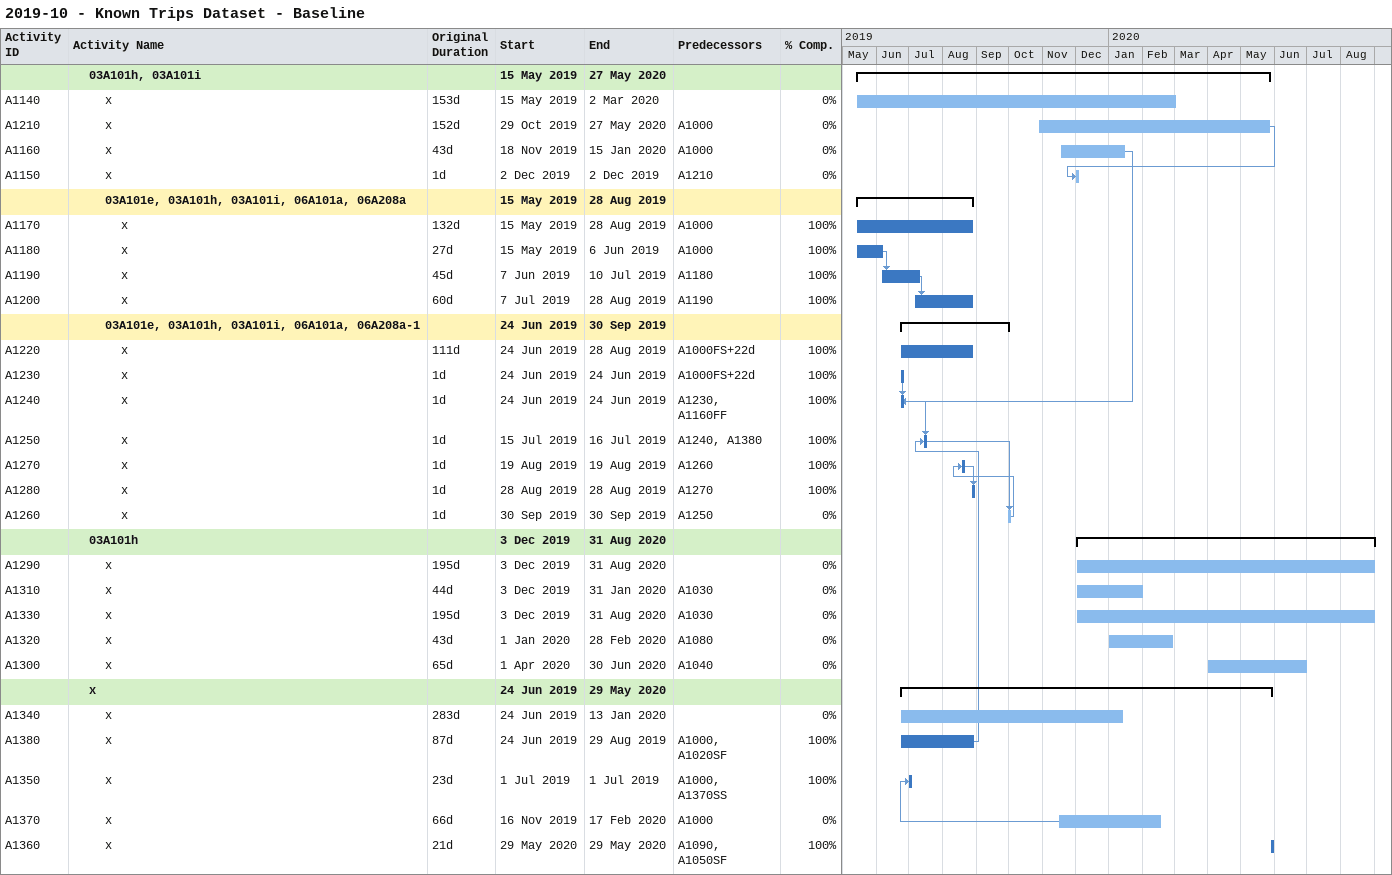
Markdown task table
2019-10 - Known Trips Dataset - Baseline

| ID | Level | Task | Original duration | Start | Finish | Predecessors | % complete |
|---|---|---|---|---|---|---|---|
|  | 2 | **03A101h, 03A101i** |  | 2019-05-15 | 2020-05-27 |  |  |
| A1140 | 3 | x | 153d | 2019-05-15 | 2020-03-02 |  | 0 |
| A1210 | 3 | x | 152d | 2019-10-29 | 2020-05-27 | A1000 | 0 |
| A1160 | 3 | x | 43d | 2019-11-18 | 2020-01-15 | A1000 | 0 |
| A1150 | 3 | x | 1d | 2019-12-02 | 2019-12-02 | A1210 | 0 |
|  | 3 | **03A101e, 03A101h, 03A101i, 06A101a, 06A208a** |  | 2019-05-15 | 2019-08-28 |  |  |
| A1170 | 4 | x | 132d | 2019-05-15 | 2019-08-28 | A1000 | 100 |
| A1180 | 4 | x | 27d | 2019-05-15 | 2019-06-06 | A1000 | 100 |
| A1190 | 4 | x | 45d | 2019-06-07 | 2019-07-10 | A1180 | 100 |
| A1200 | 4 | x | 60d | 2019-07-07 | 2019-08-28 | A1190 | 100 |
|  | 3 | **03A101e, 03A101h, 03A101i, 06A101a, 06A208a-1** |  | 2019-06-24 | 2019-09-30 |  |  |
| A1220 | 4 | x | 111d | 2019-06-24 | 2019-08-28 | A1000FS+22d | 100 |
| A1230 | 4 | x | 1d | 2019-06-24 | 2019-06-24 | A1000FS+22d | 100 |
| A1240 | 4 | x | 1d | 2019-06-24 | 2019-06-24 | A1230, A1160FF | 100 |
| A1250 | 4 | x | 1d | 2019-07-15 | 2019-07-16 | A1240, A1380 | 100 |
| A1270 | 4 | x | 1d | 2019-08-19 | 2019-08-19 | A1260 | 100 |
| A1280 | 4 | x | 1d | 2019-08-28 | 2019-08-28 | A1270 | 100 |
| A1260 | 4 | x | 1d | 2019-09-30 | 2019-09-30 | A1250 | 0 |
|  | 2 | **03A101h** |  | 2019-12-03 | 2020-08-31 |  |  |
| A1290 | 3 | x | 195d | 2019-12-03 | 2020-08-31 |  | 0 |
| A1310 | 3 | x | 44d | 2019-12-03 | 2020-01-31 | A1030 | 0 |
| A1330 | 3 | x | 195d | 2019-12-03 | 2020-08-31 | A1030 | 0 |
| A1320 | 3 | x | 43d | 2020-01-01 | 2020-02-28 | A1080 | 0 |
| A1300 | 3 | x | 65d | 2020-04-01 | 2020-06-30 | A1040 | 0 |
|  | 2 | **x** |  | 2019-06-24 | 2020-05-29 |  |  |
| A1340 | 3 | x | 283d | 2019-06-24 | 2020-01-13 |  | 0 |
| A1380 | 3 | x | 87d | 2019-06-24 | 2019-08-29 | A1000, A1020SF | 100 |
| A1350 | 3 | x | 23d | 2019-07-01 | 2019-07-01 | A1000, A1370SS | 100 |
| A1370 | 3 | x | 66d | 2019-11-16 | 2020-02-17 | A1000 | 0 |
| A1360 | 3 | x | 21d | 2020-05-29 | 2020-05-29 | A1090, A1050SF | 100 |
